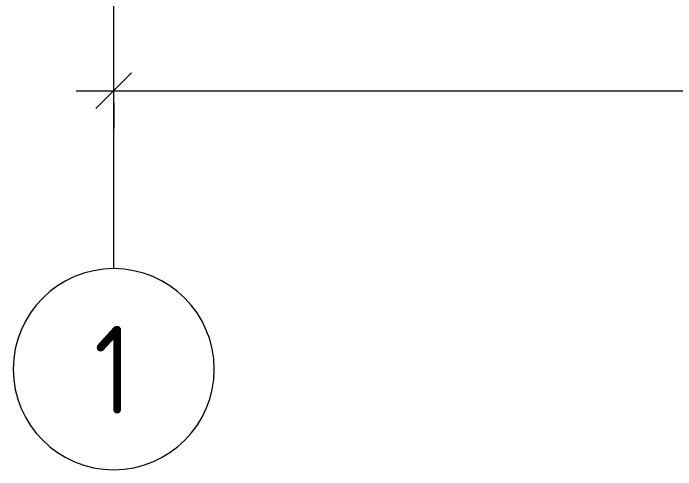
# Model space of a CAD drawing. Header units: millimetres. Extents: x -263990 to 193903, y -164417 to 240530.
# Drawn here: x 94912 to 97549, y -18263 to -16447 of the extents above; entities that cross this region are included whole.
import ezdxf

# ---------------------------------------------------------------- set-up
doc = ezdxf.new("R2010")
doc.units = ezdxf.units.MM
doc.header["$LTSCALE"] = 20
doc.layers.get('0').update_dxf_attribs({"lineweight": 0})
doc.layers.add('Оси_марки', color=7, linetype='Continuous', lineweight=18)
doc.layers.add('Размеры', color=7, linetype='Continuous', lineweight=9)
doc.styles.add('GOST Common', font='gost-common.ttf', dxfattribs={"width": 0.9, "height": 350})

# ---------------------------------------------------------------- blocks, each defined once
blk = doc.blocks.new('Ось сетки - Круг_Ø8 мм-6577-_О__L1_0_000_')
at = {"layer": 'Оси_марки', "lineweight": 20}
for start, end in [(360, 180), (180, 360)]:
    blk.add_arc((0, 0), 4, start, end, dxfattribs=at)
blk = doc.blocks.new('_Oblique')
at = {"color": 0, "linetype": 'ByBlock', "lineweight": -2}
blk.add_line((-0.5, -0.5), (0.5, 0.5), dxfattribs=at)

msp = doc.modelspace()

# ---------------------------------------------------------------- linework, layer by layer
at = {"layer": 'Размеры', "lineweight": 20}
for p, q in [((95311.64325, -17462.99997), (95311.64325, -3256.27129)), ((95161.64325, -16754.95252), (100461.64325, -16754.95252)), ((95311.64325, -16804.96762), (95311.64325, -16904.95252))]:
    msp.add_line(p, q, dxfattribs=at)

# ---------------------------------------------------------------- block references
at = {"layer": 'Размеры', "lineweight": 20, "xscale": 141.4, "yscale": 141.4, "zscale": 141.4, "rotation": 180}
msp.add_blockref('_Oblique', (95311.64325, -16754.95252), dxfattribs=at)
at = {"layer": 'Размеры', "lineweight": 20, "xscale": 99.99999999999994, "yscale": 99.99999999999994, "zscale": 99.99999999999994}
msp.add_blockref('Ось сетки - Круг_Ø8 мм-6577-_О__L1_0_000_', (95311.64325, -17862.99997), dxfattribs=at)

# ---------------------------------------------------------------- texts
at = {"layer": 'Размеры', "lineweight": 20, "insert": (95233.41259, -17690.46661), "char_height": 350, "width": 187.594875, "attachment_point": 1, "style": 'GOST Common'}
msp.add_mtext('\\fGOST Common|b0|i0|c204|p34|;\\W.9;1', dxfattribs=at)

doc.saveas('drawing.dxf')
